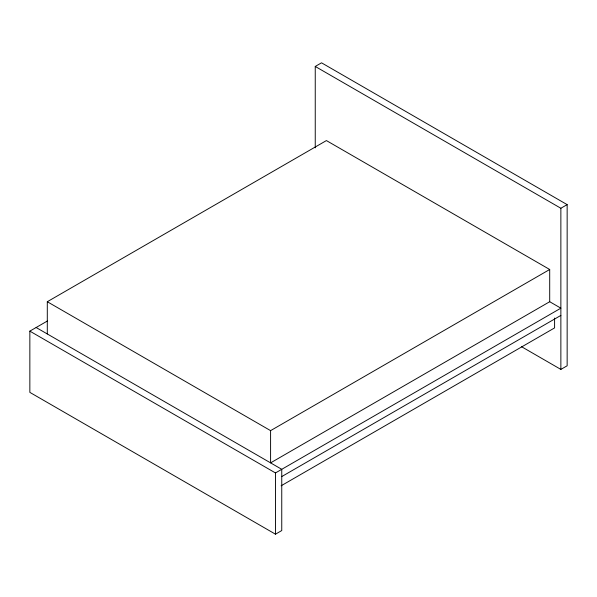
<?xml version="1.0" encoding="UTF-8"?>
<svg xmlns="http://www.w3.org/2000/svg" width="597" height="597" viewBox="0 0 597 597"><rect width="100%" height="100%" fill="white"/><g stroke="black" fill="none" stroke-linecap="round" stroke-linejoin="round"><path stroke-width="0.9" d="M315.246 147.855L315.246 66.446L321.529 62.819L567.15 204.629L567.15 365.782L560.867 369.409L521.412 346.626M47.297 333.954L47.297 301.724L326.41 140.579L549.703 269.493L549.703 301.724L270.59 462.869L270.59 430.638L549.703 269.493M36.133 327.507L281.754 469.317L281.754 530.554L275.471 534.181L29.85 392.371L29.85 331.134L47.424 320.985M315.246 66.446L560.867 208.256L567.15 204.629M29.85 331.134L275.471 472.943L560.867 308.171L549.598 301.657M281.754 476.57L560.867 315.417M281.12 485.794L554.591 327.91L554.591 318.059M47.297 301.724L270.59 430.638M560.867 208.256L560.867 369.409M275.471 472.943L275.471 534.181"/></g></svg>
